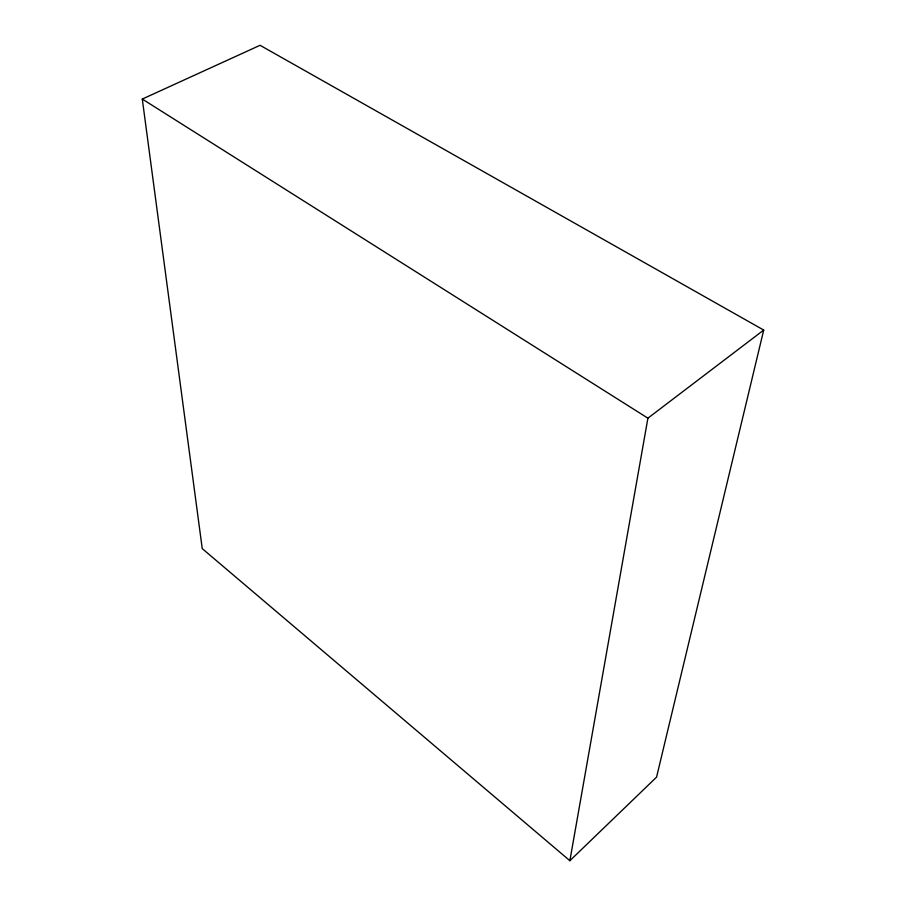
<?xml version="1.0" encoding="UTF-8"?>
<svg xmlns="http://www.w3.org/2000/svg" width="906" height="906" viewBox="0 0 906 906"><rect width="100%" height="100%" fill="white"/><g stroke="black" fill="none" stroke-linecap="round" stroke-linejoin="round"><path stroke-width="1.36" d="M569.874 860.7L647.903 418.176L763.713 330.067L260.056 45.3L142.287 99.06L202.242 548.617L569.874 860.7L656.567 777.122L763.713 330.067M142.287 99.06L647.903 418.176"/></g></svg>
